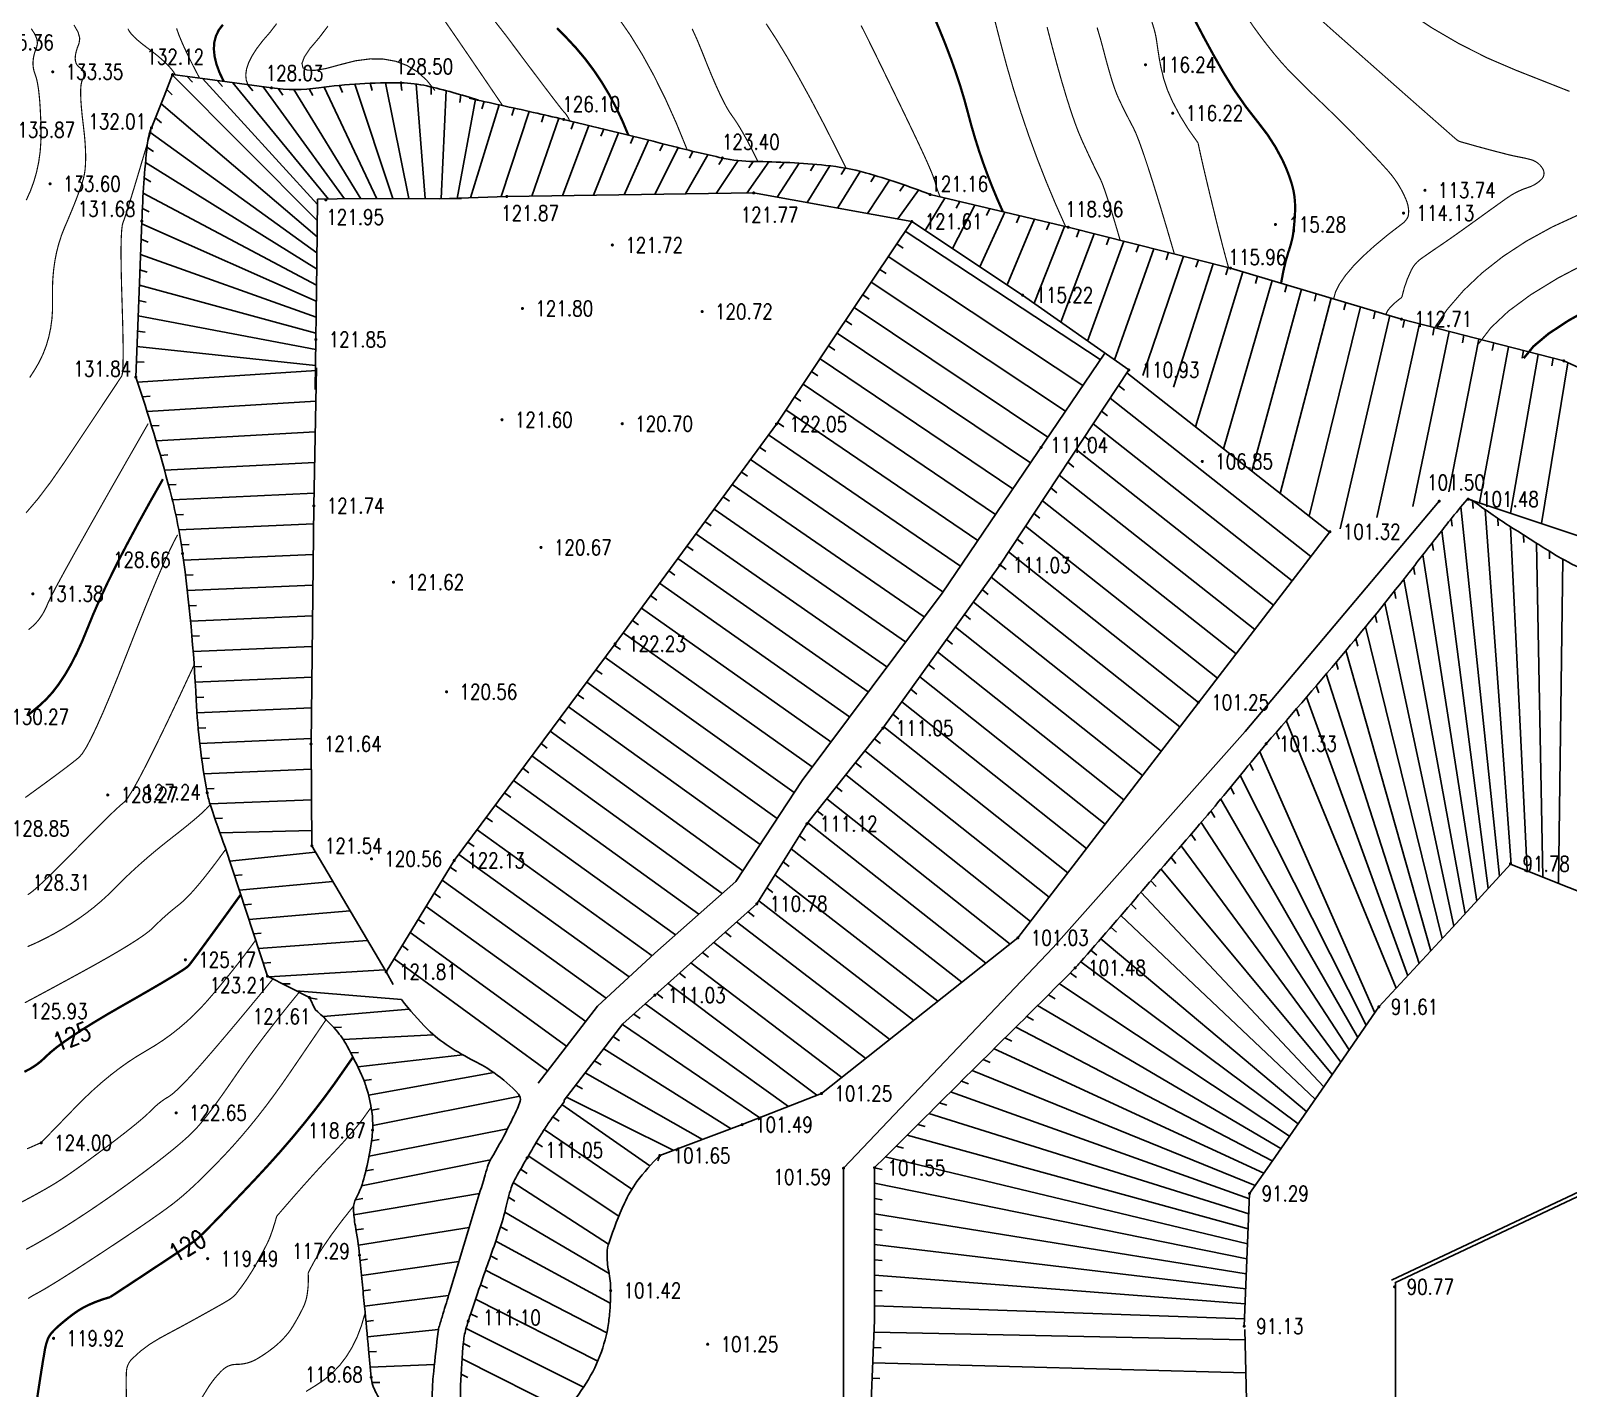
# Model space of a CAD drawing. Extents: x 532522 to 2902776, y -101917278 to 111238625.
# Drawn here: x 1194130 to 1294345, y 2763470 to 2851985 of the extents above; entities that cross this region are included whole.
import ezdxf
from ezdxf.enums import TextEntityAlignment as Align

# ---------------------------------------------------------------- set-up
doc = ezdxf.new("R2010")
doc.units = 0
doc.header["$LTSCALE"] = 1000
doc.header["$MEASUREMENT"] = 0
doc.layers.get('0').update_dxf_attribs({"linetype": 'CONTINUOUS'})
doc.layers.add('Õ÷μØºìÏß', color=20, linetype='CONTINUOUS')
doc.layers.add('新地形图', color=7, linetype='CONTINUOUS')
doc.styles.add('HZ', font='rs', dxfattribs={"width": 0.8, "bigfont": 'hztxt'})
doc.linetypes.add('10421', pattern='A,2,[150,AAA.SHX,S=1,R=0,X=0,Y=1],1e-11', length=2)
doc.linetypes.add('X4', pattern='A,0,-1e-09,[149,symbolx.shx,S=0.15,R=0,X=0,Y=0],-1.6', length=1.6)

# ---------------------------------------------------------------- blocks, each defined once
blk = doc.blocks.new('GC200')
at = {"linetype": 'Continuous', "const_width": 0.2, "flags": 128}
blk.add_lwpolyline([(-0.1, 0, 1), (0.1, 0, 1)], format="xyb", close=True, dxfattribs=at)
blk = doc.blocks.new('A$C22E77CCE')
at = {"layer": '新地形图', "color": 53, "linetype": 'Continuous'}
for p, q in [((331376, 223294), (340825, 213817)), ((332341, 223206), (332686, 222845)), ((333332, 223072), (340841, 214867)), ((334323, 222939), (334650, 222561)), ((335314, 222806), (341550, 215223)), ((336305, 222672), (336611, 222277)), ((337296, 222539), (342600, 215233)), ((341278, 222521), (344700, 215242)), ((342272, 222634), (342457, 222170)), ((343268, 222718), (345750, 215247)), ((344267, 222773), (344396, 222290)), ((345266, 222800), (346800, 215252)), ((346266, 222797), (346336, 222302)), ((347263, 222721), (347850, 215257)), ((348244, 222531), (348253, 222031)), ((331006, 222365), (331373, 222026)), ((338288, 222415), (338567, 222000)), ((339286, 222365), (343650, 215238)), ((340285, 222403), (340524, 221964)), ((349215, 222290), (348900, 215261)), ((351133, 221726), (349950, 215266)), ((350178, 222021), (350122, 221524)), ((351693, 221581), (351550, 221102)), ((330267, 220507), (330660, 220198)), ((330636, 221436), (340810, 212767)), ((352670, 221368), (350818, 215311)), ((354623, 220937), (352817, 215378)), ((353647, 221153), (353496, 220676)), ((356572, 220490), (354816, 215413)), ((355598, 220717), (355440, 220243)), ((329907, 219574), (340795, 211717)), ((358517, 220023), (356816, 215442)), ((357545, 220258), (357376, 219787)), ((360460, 219548), (358816, 215471)), ((359489, 219786), (359308, 219320)), ((329720, 218594), (330136, 218316)), ((362401, 219065), (360816, 215499)), ((361430, 219308), (361236, 218847)), ((364340, 218576), (362816, 215528)), ((363370, 218822), (363158, 218369)), ((329626, 217598), (340780, 210667)), ((366284, 218108), (364815, 215557)), ((365311, 218338), (365075, 217897)), ((368246, 217728), (366815, 215585)), ((367260, 217889), (366996, 217465)), ((370244, 217651), (368815, 215614)), ((369244, 217667), (368960, 217256)), ((372242, 217560), (370790, 215345)), ((371243, 217615), (370960, 217203)), ((373239, 217486), (372972, 217063)), ((329545, 216601), (329979, 216352)), ((374234, 217390), (372758, 214989)), ((376200, 217028), (374726, 214633)), ((375223, 217242), (374963, 216815)), ((377163, 216758), (376896, 216335)), ((329477, 215604), (340768, 209617)), ((378118, 216463), (376695, 214278)), ((380007, 215807), (378663, 213922)), ((379067, 216146), (378786, 215732)), ((329422, 214605), (329871, 214387)), ((381736, 215286), (380455, 213168)), ((383683, 214825), (382232, 211988)), ((382710, 215056), (382468, 214618)), ((384656, 214595), (384439, 214144)), ((329379, 213606), (340756, 208567)), ((385629, 214364), (384009, 210807)), ((387575, 213903), (385785, 209626)), ((386602, 214134), (386402, 213675)), ((388548, 213673), (388361, 213209)), ((329340, 212607), (329805, 212421)), ((379147, 213130), (391859, 204759)), ((389521, 213442), (387548, 208425)), ((391461, 212958), (389291, 207195)), ((390492, 213202), (390312, 212735)), ((393401, 212470), (391035, 205966)), ((392431, 212714), (392258, 212245)), ((329302, 211608), (340743, 207517)), ((378036, 211467), (390722, 203072)), ((378592, 212298), (379009, 212023)), ((395341, 211982), (392778, 204737)), ((394371, 212226), (394202, 211755)), ((397280, 211494), (394638, 203725)), ((396310, 211738), (396146, 211266)), ((329264, 210608), (329740, 210458)), ((377481, 210635), (377898, 210359)), ((399220, 211006), (396631, 202966)), ((401150, 210483), (398066, 200374)), ((398250, 211250), (398093, 210775)), ((400190, 210762), (400040, 210285)), ((329225, 209609), (340731, 206468)), ((376926, 209803), (389586, 201385)), ((403066, 209910), (399892, 198935)), ((402108, 210196), (401965, 209717)), ((404024, 209624), (403888, 209142)), ((329187, 208610), (329674, 208497)), ((376371, 208972), (376787, 208694)), ((404982, 209337), (401734, 197484)), ((406898, 208765), (403592, 196020)), ((405940, 209051), (405811, 208568)), ((407856, 208478), (407734, 207993)), ((329148, 207611), (340718, 205418)), ((375815, 208140), (388450, 199698)), ((408815, 208192), (405464, 194544)), ((410731, 207619), (407503, 193715)), ((409773, 207906), (409657, 207419)), ((329110, 206611), (329604, 206538)), ((374705, 206477), (387313, 198012)), ((375260, 207308), (375675, 207030)), ((412660, 207091), (409884, 194450)), ((411691, 207341), (411581, 206853)), ((414596, 206592), (412223, 195173)), ((413628, 206842), (413524, 206353)), ((329071, 205612), (340706, 204368)), ((374150, 205645), (374564, 205366)), ((416533, 206094), (414574, 196132)), ((415565, 206343), (415466, 205853)), ((418470, 205595), (416579, 195404)), ((417502, 205844), (417408, 205353)), ((329033, 204613), (329532, 204580)), ((373594, 204813), (386169, 196330)), ((420407, 205096), (418603, 194731)), ((419438, 205345), (419350, 204853)), ((422327, 204550), (420627, 194058)), ((421375, 204846), (421292, 204353)), ((329106, 203281), (340771, 204047)), ((373039, 203982), (373453, 203701)), ((393596, 203897), (406798, 193493)), ((372484, 203150), (385026, 194648)), ((393045, 203063), (393438, 202753)), ((329420, 202332), (329919, 202363)), ((329725, 201379), (340732, 202048)), ((371373, 201487), (383882, 192966)), ((371929, 202318), (372342, 202037)), ((392494, 202228), (405580, 191907)), ((330022, 200425), (330521, 200454)), ((370818, 200655), (371231, 200373)), ((391392, 200559), (404362, 190320)), ((391943, 201393), (392336, 201084)), ((330311, 199467), (340692, 200048)), ((370231, 199845), (382738, 191284)), ((390841, 199724), (391234, 199414)), ((330591, 198507), (331090, 198534)), ((369640, 199039), (370052, 198756)), ((390291, 198890), (403144, 188734)), ((330863, 197545), (340653, 198049)), ((368457, 197426), (368869, 197142)), ((369049, 198232), (381595, 189602)), ((389740, 198055), (390132, 197745)), ((331126, 196580), (331625, 196605)), ((367866, 196619), (380381, 187970)), ((389189, 197221), (401926, 187148)), ((331376, 195612), (340614, 196049)), ((367275, 195813), (367686, 195528)), ((388087, 195552), (400708, 185561)), ((388638, 196386), (389030, 196076)), ((416125, 195551), (416169, 195053)), ((331599, 194637), (332099, 194660)), ((366683, 195007), (379165, 186340)), ((387536, 194717), (387928, 194407)), ((415367, 195157), (417887, 171076)), ((416941, 194975), (418649, 171826)), ((331795, 193656), (340583, 194049)), ((366092, 194200), (366503, 193914)), ((386985, 193882), (399490, 183975)), ((414117, 193596), (417141, 170261)), ((414735, 194382), (414794, 193885)), ((417764, 194406), (417794, 193907)), ((418600, 193858), (419675, 171416)), ((331961, 192670), (332461, 192692)), ((364909, 192587), (365319, 192301)), ((365501, 193394), (377948, 184710)), ((386434, 193048), (386826, 192737)), ((413501, 192808), (413572, 192313)), ((419445, 193323), (419462, 192823)), ((420290, 192788), (420701, 171006)), ((332101, 191680), (340560, 192049)), ((364318, 191781), (376732, 183080)), ((385883, 192213), (398271, 182389)), ((412885, 192020), (416394, 169446)), ((421136, 192255), (421137, 191755)), ((421997, 191747), (421728, 170597)), ((332229, 190689), (332729, 190710)), ((363727, 190974), (364136, 190687)), ((384750, 190566), (397053, 180803)), ((385332, 191379), (385724, 191068)), ((411652, 190446), (415648, 168631)), ((412269, 191233), (412352, 190740)), ((332348, 189696), (340536, 190050)), ((363136, 190168), (375515, 181450)), ((384167, 189753), (384559, 189442)), ((411031, 189661), (411129, 189171)), ((332458, 188702), (332957, 188723)), ((361953, 188555), (374299, 179820)), ((362544, 189361), (362953, 189073)), ((383584, 188941), (395835, 179216)), ((410407, 188880), (414901, 167816)), ((332558, 187707), (340512, 188050)), ((361362, 187749), (361769, 187459)), ((383001, 188128), (383393, 187817)), ((409780, 188102), (409891, 187614)), ((332650, 186711), (333149, 186732)), ((360770, 186942), (373082, 178190)), ((381835, 186503), (382227, 186193)), ((382418, 187316), (394617, 177630)), ((408512, 186555), (408640, 186071)), ((409148, 187327), (414150, 167005)), ((332732, 185714), (340489, 186050)), ((360178, 186136), (360586, 185846)), ((381252, 185691), (393399, 176044)), ((407873, 185786), (413398, 166195)), ((332805, 184717), (333305, 184739)), ((358986, 184531), (359392, 184240)), ((359582, 185333), (371912, 176528)), ((380669, 184879), (381060, 184568)), ((407230, 185019), (407374, 184541)), ((332869, 183719), (340465, 184050)), ((358390, 183728), (370796, 174827)), ((380086, 184066), (392181, 174458)), ((405939, 183492), (406100, 183019)), ((406586, 184255), (412646, 165384)), ((332924, 182721), (333423, 182742)), ((357793, 182925), (358199, 182633)), ((378920, 182441), (390963, 172871)), ((379503, 183254), (379894, 182943)), ((405289, 182732), (411895, 164574)), ((332981, 181722), (340441, 182050)), ((357197, 182122), (369680, 173127)), ((378337, 181629), (378728, 181318)), ((404638, 181973), (404818, 181507)), ((333060, 180725), (333560, 180747)), ((356004, 180517), (368564, 171427)), ((356601, 181320), (357006, 181027)), ((377753, 180817), (389745, 171285)), ((403328, 180461), (403528, 180003)), ((403984, 181216), (411143, 163764)), ((333162, 179731), (340418, 180050)), ((355408, 179714), (355813, 179421)), ((377137, 180030), (377528, 179719)), ((333286, 178738), (333786, 178760)), ((354812, 178911), (367207, 169935)), ((375893, 178463), (376285, 178152)), ((376515, 179246), (388527, 169699)), ((401616, 178414), (401830, 177962)), ((402248, 179189), (409751, 162165)), ((333433, 177749), (340428, 178050)), ((354215, 178108), (354621, 177815)), ((375272, 177680), (387309, 168113)), ((400983, 177640), (409196, 161360)), ((333602, 176764), (334102, 176785)), ((353023, 176503), (353428, 176210)), ((353619, 177306), (365684, 168587)), ((374650, 176896), (375042, 176585)), ((400349, 176867), (400586, 176427)), ((333826, 175790), (340446, 176050)), ((352427, 175700), (364161, 167238)), ((374029, 176113), (385976, 166639)), ((399713, 176096), (408641, 160554)), ((334141, 174841), (334641, 174857)), ((351830, 174897), (352236, 174605)), ((372786, 174546), (384409, 165397)), ((373407, 175330), (373799, 175020)), ((398428, 174563), (408085, 159748)), ((399074, 175326), (399335, 174900)), ((334471, 173897), (340464, 174050)), ((351234, 174095), (362642, 165886)), ((372248, 173704), (372641, 173395)), ((397776, 173805), (398061, 173394)), ((335111, 172056), (340713, 172642)), ((350041, 172489), (361149, 164505)), ((350638, 173292), (351044, 173000)), ((371717, 172856), (382841, 164154)), ((397123, 173047), (407530, 158942)), ((349483, 171661), (349889, 171369)), ((371186, 172009), (371580, 171701)), ((395816, 171533), (406974, 158136)), ((396469, 172290), (396778, 171897)), ((335422, 171106), (335920, 171155)), ((335734, 170156), (341843, 170722)), ((348961, 170808), (359656, 163124)), ((370655, 171161), (381274, 162912)), ((395162, 170777), (395494, 170402)), ((348439, 169955), (348845, 169663)), ((369593, 169467), (379706, 161670)), ((370124, 170314), (370519, 170008)), ((394509, 170020), (406419, 157330)), ((336046, 169205), (336544, 169249)), ((336357, 168255), (342972, 168803)), ((347917, 169102), (358317, 161602)), ((368899, 168756), (369296, 168451)), ((393201, 168507), (405862, 156525)), ((393855, 169263), (394208, 168909)), ((346873, 167396), (357077, 159990)), ((347395, 168249), (347800, 167956)), ((367410, 167421), (367807, 167117)), ((368155, 168088), (378139, 160428)), ((392546, 167751), (392919, 167418)), ((336669, 167305), (337167, 167344)), ((336981, 166355), (344102, 166883)), ((346351, 166543), (346755, 166249)), ((366666, 166753), (376571, 159186)), ((391892, 166994), (405304, 155721)), ((337292, 165405), (337791, 165440)), ((345828, 165690), (355836, 158378)), ((365177, 165418), (375004, 157944)), ((365922, 166086), (366319, 165782)), ((390582, 165483), (404746, 154917)), ((391237, 166239), (391629, 165928)), ((337661, 164503), (345232, 164964)), ((364433, 164750), (364831, 164448)), ((389894, 164758), (390303, 164470)), ((338552, 164050), (339052, 164046)), ((339443, 163597), (346317, 163019)), ((362944, 163415), (363346, 163119)), ((363688, 164083), (373389, 156784)), ((389190, 164048), (404188, 154113)), ((340322, 163131), (340815, 163049)), ((341200, 161912), (346814, 162395)), ((362199, 162747), (371528, 156052)), ((387775, 162634), (403630, 153309)), ((388484, 163340), (388908, 163075)), ((360716, 161406), (369666, 155320)), ((361455, 162080), (361864, 161793)), ((387065, 161930), (387502, 161688)), ((341898, 161197), (342397, 161226)), ((342516, 160412), (348408, 160723)), ((360106, 160614), (360524, 160340)), ((385644, 160523), (386093, 160302)), ((386354, 161226), (403072, 152505)), ((343007, 159541), (343505, 159579)), ((343456, 158648), (350313, 159419)), ((359496, 159822), (367801, 154599)), ((384934, 159818), (402514, 151701)), ((358886, 159029), (359315, 158772)), ((383515, 158409), (401954, 150898)), ((384224, 159114), (384683, 158915)), ((343869, 157737), (344363, 157813)), ((344163, 156782), (352319, 158273)), ((357666, 157445), (358107, 157210)), ((358276, 158237), (365928, 153897)), ((382805, 157704), (383272, 157526)), ((344437, 154807), (354024, 156726)), ((357056, 156652), (364056, 153194)), ((382096, 156999), (401577, 150034)), ((344362, 155803), (344852, 155900)), ((356174, 155369), (356586, 155086)), ((356769, 156173), (362503, 152186)), ((380679, 155588), (401537, 149056)), ((381388, 156294), (381862, 156135)), ((344197, 152824), (353226, 154600)), ((355606, 154547), (361318, 150652)), ((379971, 154882), (380450, 154742)), ((344362, 153810), (344853, 153906)), ((355087, 153692), (355501, 153412)), ((378555, 153470), (379039, 153345)), ((379263, 154176), (401497, 148078)), ((343712, 150885), (352114, 152573)), ((354578, 152831), (360482, 148903)), ((377847, 152763), (401458, 147100)), ((343986, 151847), (344476, 151944)), ((354075, 151967), (354494, 151692)), ((377148, 152052), (377636, 151943)), ((343207, 148991), (351394, 150378)), ((353596, 151090), (359803, 147085)), ((377148, 151052), (401418, 146122)), ((343303, 149974), (343795, 150062)), ((353276, 150143), (353700, 149878)), ((377148, 150052), (377640, 149962)), ((353046, 149170), (359845, 145163)), ((377148, 149052), (401378, 145144)), ((343351, 148002), (343844, 148083)), ((343498, 147013), (350723, 148165)), ((352775, 148207), (353212, 147963)), ((377148, 148052), (377644, 147982)), ((352120, 146318), (352562, 146085)), ((352451, 147261), (359922, 143228)), ((377148, 147052), (401339, 144166)), ((343606, 146019), (344100, 146094)), ((343704, 145023), (350053, 145952)), ((351789, 145374), (359693, 141303)), ((377148, 146052), (377646, 146003)), ((351461, 144429), (351907, 144203)), ((377148, 145052), (401299, 143188)), ((343802, 144028), (344297, 144097)), ((343900, 143033), (349383, 143739)), ((351138, 143483), (359108, 139455)), ((377148, 144052), (377648, 144024)), ((350819, 142535), (351266, 142311)), ((377148, 143052), (401259, 142210)), ((343996, 142038), (344492, 142096)), ((344088, 141042), (348725, 141522)), ((350518, 141582), (358176, 137756)), ((377115, 141329), (401304, 140843)), ((350342, 140599), (350789, 140375)), ((377073, 140330), (377573, 140319)), ((344177, 140046), (344676, 140083)), ((350257, 139603), (357069, 136161)), ((377032, 139331), (401353, 138695)), ((344270, 139050), (348454, 139226)), ((350196, 138604), (350641, 138377)), ((376990, 138332), (377490, 138317)), ((344393, 138059), (344893, 138061))]:
    blk.add_line(p, q, dxfattribs=at)
at = {"layer": '新地形图', "color": 53, "linetype": 'X4'}
for p, q in [((386793, 208957), (379566, 213759)), ((393714, 204077), (386793, 208957)), ((423265, 193180), (415837, 195651))]:
    blk.add_line(p, q, dxfattribs=at)
at = {"layer": '新地形图', "color": 53, "linetype": 'Continuous', "flags": 128}
for points, const_width in [([(391648, 226411), (391866, 225679), (392039, 225041), (392187, 224474), (392327, 223955), (392461, 223484), (392587, 223061), (392706, 222686), (392819, 222360), (392924, 222081), (393022, 221850), (393121, 221639), (393226, 221416), (393340, 221183), (393460, 220940), (393589, 220686), (393724, 220422), (393867, 220147), (394018, 219861), (394195, 219478), (394416, 218911), (394682, 218160), (394994, 217225), (395350, 216106), (395751, 214802), (396197, 213315), (396687, 211643)], 75), ([(388389, 226440), (388731, 225125), (389057, 223921), (389366, 222829), (389659, 221848), (389936, 220979), (390196, 220221), (390440, 219575), (390668, 219040), (390879, 218582), (391071, 218166), (391246, 217792), (391403, 217461), (391541, 217171), (391662, 216923), (391764, 216718), (391849, 216555), (391935, 216367), (392044, 216090), (392174, 215722), (392326, 215264), (392501, 214716), (392697, 214078), (392915, 213350), (393155, 212531)], 75), ([(380972, 227221), (381390, 226239), (381777, 225281), (382132, 224345), (382455, 223433), (382746, 222545), (383006, 221680), (383234, 220838), (383455, 220011), (383695, 219189), (383952, 218374), (384228, 217566), (384523, 216763), (384835, 215966), (385166, 215175), (385515, 214391)], 150), ([(376273, 226534), (376785, 225511), (377347, 224367), (377908, 223217), (378415, 222173), (378870, 221235), (379271, 220403), (379619, 219678), (379913, 219059), (380155, 218547), (380343, 218140), (380497, 217802), (380634, 217493), (380755, 217214), (380859, 216965), (380946, 216745), (381017, 216554), (381072, 216393), (381110, 216262), (381141, 216146), (381174, 216031), (381210, 215917), (381249, 215804), (381290, 215691), (381334, 215580), (381380, 215469), (381429, 215359)], 75), ([(360424, 227063), (361220, 225919), (361997, 224659), (362756, 223283), (363497, 221790), (364219, 220182), (364924, 218457)], 75), ([(356453, 226367), (357076, 225728), (357699, 225059), (358288, 224356), (358843, 223616), (359363, 222842), (359848, 222032), (360299, 221186), (360715, 220306), (361097, 219390)], 150), ([(352174, 227100), (353101, 225914), (353941, 224790), (354677, 223808), (355309, 222969), (355836, 222271), (356260, 221715), (356579, 221301), (356793, 221029), (356904, 220898), (356960, 220838), (357014, 220774), (357064, 220707), (357112, 220636), (357156, 220562), (357197, 220486), (357234, 220406), (357269, 220322)], 75), ([(384980, 226879), (385358, 225413), (385770, 223875), (386215, 222348), (386694, 220832), (387208, 219328), (387755, 217834), (388336, 216353), (388952, 214882), (389601, 213423)], 75), ([(349082, 226912), (349637, 226107), (350298, 225144), (351063, 224023), (351933, 222745), (352908, 221309)], 75), ([(341519, 226500), (340941, 225734), (340351, 225043), (339979, 224486), (339824, 224065), (339887, 223778), (340167, 223627), (340664, 223610), (341379, 223729), (342312, 223983), (343319, 224238), (344259, 224360), (345132, 224349), (345938, 224205), (346676, 223928), (347347, 223519), (347951, 222976), (348487, 222301)], 75), ([(333154, 223096), (332712, 223948), (332340, 224698), (332040, 225348), (331810, 225898), (331651, 226346)], 75), ([(322000, 187140), (322197, 187304), (322363, 187454), (322519, 187616), (322666, 187792), (322804, 187980), (322933, 188181), (323052, 188395), (323162, 188621), (323262, 188861), (323448, 189259), (323814, 189962), (324361, 190970), (325088, 192282), (325995, 193899), (327083, 195821), (328351, 198047), (329799, 200578)], 75), ([(331579, 223308), (331470, 223488), (331326, 223680), (331148, 223883), (330936, 224099), (330690, 224326), (330410, 224565), (330095, 224816), (329746, 225079), (329406, 225337), (329117, 225576), (328880, 225795), (328695, 225993), (328561, 226172), (328478, 226330)], 75), ([(321837, 194757), (322623, 195686), (323452, 196781), (324324, 198039), (325165, 199301), (325899, 200403), (326527, 201347), (327049, 202131), (327465, 202757), (327774, 203223), (327977, 203530), (328074, 203678), (328113, 203815), (328142, 204087), (328160, 204494), (328167, 205038), (328165, 205717), (328152, 206532), (328128, 207483), (328095, 208569), (328062, 209659), (328041, 210620), (328031, 211452), (328033, 212156), (328046, 212732), (328072, 213179), (328109, 213497), (328157, 213687), (328234, 213890), (328354, 214249), (328517, 214764), (328725, 215435), (328976, 216262), (329270, 217245), (329609, 218384), (329991, 219678)], 75), ([(423800, 211175), (421694, 210072), (419912, 208981), (418455, 207903), (417321, 206836), (416512, 205782)], 75), ([(405218, 233326), (406786, 231702), (408396, 230196), (410047, 228807), (411741, 227536), (413476, 226382), (415253, 225346), (417072, 224428), (418933, 223628), (420751, 222911), (422441, 222244)], 75), ([(423136, 214241), (421308, 213398), (419634, 212478), (418113, 211481), (416746, 210408), (415533, 209257), (414474, 208030), (413568, 206726)], 75), ([(411613, 213671), (410611, 212899), (409733, 212170), (408979, 211485), (408348, 210844), (407842, 210246), (407459, 209692), (407199, 209182), (407064, 208715)], 75), ([(411515, 208816), (411288, 208641), (411089, 208476), (410918, 208321), (410775, 208175), (410660, 208040), (410574, 207914), (410515, 207799), (410484, 207693)], 75), ([(321908, 153293), (322304, 153468), (322587, 153593), (322758, 153668), (322816, 153694), (322854, 153730), (322962, 153840), (323140, 154023), (323388, 154278), (323707, 154607), (324097, 155008), (324556, 155482), (325086, 156029), (325652, 156597), (326219, 157132), (326788, 157636), (327357, 158107), (327928, 158546), (328499, 158953), (329072, 159328), (329646, 159671), (330212, 160008), (330760, 160367), (331291, 160748), (331804, 161151), (332299, 161575), (332777, 162021), (333237, 162489), (333680, 162978), (334109, 163477), (334526, 163974), (334933, 164467), (335329, 164958), (335714, 165447), (336088, 165933), (336451, 166416), (336803, 166896)], 75), ([(321732, 158314), (322122, 158519), (322479, 158746), (322802, 158994), (323091, 159264), (323408, 159562), (323817, 159897), (324316, 160268), (324907, 160674), (325589, 161117), (326362, 161596), (327225, 162111), (328180, 162662), (329122, 163200), (329947, 163676), (330655, 164090), (331246, 164442), (331719, 164732), (332076, 164960), (332315, 165127), (332437, 165231), (332546, 165368), (332745, 165631), (333034, 166020), (333413, 166536), (333882, 167178), (334441, 167946), (335091, 168841), (335830, 169862)], 150), ([(321839, 146734), (322318, 146995), (322809, 147272), (323310, 147564), (323822, 147872), (324346, 148195), (324880, 148534), (325425, 148889), (325976, 149254), (326527, 149627), (327079, 150007), (327630, 150393), (328182, 150787), (328733, 151187), (329285, 151595), (329837, 152009), (330368, 152415), (330856, 152796), (331301, 153152), (331703, 153484), (332062, 153792), (332378, 154075), (332651, 154333), (332881, 154567), (333103, 154812), (333351, 155106), (333624, 155449), (333924, 155840), (334249, 156279), (334599, 156767), (334976, 157304), (335378, 157889), (335808, 158509), (336268, 159153), (336756, 159820), (337274, 160509), (337821, 161222), (338397, 161958), (339003, 162716), (339638, 163498)], 75), ([(321945, 181556), (322318, 181865), (322729, 182209), (323154, 182604), (323570, 183065), (323974, 183593), (324369, 184188), (324753, 184849), (325127, 185577), (325491, 186372), (325844, 187233), (326226, 188168), (326674, 189183), (327188, 190278), (327769, 191454), (328417, 192709), (329131, 194044), (329912, 195460), (330759, 196955)], 150), ([(321978, 143532), (322218, 143686), (322458, 143820), (322735, 143970), (323085, 144172), (323509, 144427), (324006, 144734), (324576, 145094), (325219, 145507), (325936, 145972), (326727, 146489), (327522, 147015), (328257, 147504), (328929, 147956), (329540, 148372), (330088, 148752), (330575, 149095), (331001, 149401), (331364, 149671), (331709, 149943), (332079, 150252), (332473, 150601), (332892, 150988), (333335, 151414), (333804, 151879), (334296, 152382), (334814, 152924), (335344, 153499), (335873, 154101), (336403, 154729), (336932, 155384), (337461, 156066), (337990, 156774), (338519, 157509), (339047, 158271), (339546, 159003), (339987, 159649), (340368, 160209), (340692, 160683), (340956, 161071), (341162, 161373), (341310, 161589), (341399, 161720)], 75), ([(340091, 137473), (340681, 137837), (341265, 138226), (341799, 138672), (342282, 139177), (342714, 139740), (343096, 140361), (343426, 141040), (343706, 141778), (343935, 142574)], 75)]:
    blk.add_lwpolyline(points, dxfattribs=dict(at, const_width=const_width))
at = {"layer": '新地形图', "color": 53, "linetype": 'Continuous'}
for points, const_width, elevation in [([(370081, 226651), (370726, 225663), (371424, 224517), (372174, 223212), (372977, 221749), (373831, 220127), (374737, 218346), (375290, 217229)], 75, 122000), ([(365256, 226324), (365592, 225583), (365916, 224794), (366224, 224016), (366513, 223314), (366784, 222685), (367035, 222131), (367268, 221651), (367481, 221245), (367676, 220914), (367852, 220657), (368025, 220415), (368213, 220129), (368415, 219797), (368632, 219421), (368863, 219001), (369108, 218536), (369368, 218026), (369547, 217664)], 75, 123000), ([(338173, 226659), (337744, 226095), (337270, 225551), (336880, 225040), (336574, 224562), (336352, 224118), (336214, 223707), (336160, 223329), (336190, 222984), (336304, 222673)], 75, 129000), ([(334671, 226592), (334407, 226247), (334221, 225867), (334112, 225454), (334081, 225008), (334127, 224527), (334250, 224013), (334451, 223466), (334729, 222884)], 150, 130000), ([(322078, 203582), (322396, 204077), (322690, 204579), (322941, 205104), (323151, 205650), (323318, 206217), (323444, 206806), (323527, 207417), (323568, 208049), (323566, 208702), (323559, 209357), (323583, 209993), (323637, 210610), (323722, 211208), (323837, 211787), (323983, 212347), (324160, 212888), (324367, 213409), (324581, 213906), (324776, 214372), (324954, 214807), (325113, 215212), (325254, 215585), (325378, 215928), (325483, 216240), (325570, 216521), (325638, 216809), (325687, 217141), (325716, 217518), (325726, 217940), (325716, 218406), (325686, 218917), (325636, 219473), (325567, 220073), (325498, 220664), (325447, 221190), (325413, 221654), (325399, 222053), (325402, 222389), (325424, 222661), (325464, 222869), (325523, 223013), (325578, 223125), (325610, 223233), (325617, 223340), (325601, 223443), (325560, 223544), (325495, 223642), (325406, 223738), (325293, 223831), (325184, 223935), (325106, 224065), (325059, 224220), (325043, 224400), (325059, 224606), (325106, 224837), (325185, 225093), (325294, 225374), (325341, 225703), (325231, 226101), (324964, 226570)], 75, 133000), ([(321857, 215154), (322123, 215747), (322346, 216358), (322527, 216988), (322664, 217635), (322758, 218301), (322808, 218986), (322816, 219688), (322798, 220368), (322771, 220984), (322737, 221536), (322693, 222024), (322642, 222448), (322581, 222808), (322513, 223104), (322436, 223336), (322366, 223539), (322319, 223747), (322296, 223960), (322296, 224179), (322318, 224403), (322364, 224633), (322433, 224868), (322525, 225108), (322581, 225366), (322543, 225656), (322410, 225976), (322183, 226328)], 75, 134000), ([(321946, 169858), (322114, 169969), (322345, 170152), (322639, 170409), (322996, 170739), (323416, 171141), (323898, 171616), (324444, 172164), (325052, 172785), (325662, 173410), (326212, 173967), (326702, 174457), (327132, 174881), (327501, 175238), (327811, 175529), (328060, 175752), (328250, 175909), (328460, 176157), (328772, 176653), (329187, 177396), (329704, 178388), (330323, 179628), (331044, 181116), (331867, 182852), (332792, 184837)], 75, 128000), ([(321791, 176198), (322321, 176582), (322861, 176975), (323352, 177335), (323796, 177663), (324192, 177959), (324541, 178223), (324841, 178455), (325094, 178655), (325299, 178823), (325507, 179062), (325766, 179475), (326079, 180062), (326443, 180822), (326861, 181757), (327330, 182866), (327852, 184149), (328427, 185606), (329004, 187077), (329533, 188405), (330016, 189587), (330451, 190625), (330839, 191519), (331180, 192268), (331473, 192873), (331719, 193333)], 75, 129000), ([(398230, 218885), (398330, 218416), (398454, 217857), (398602, 217209), (398775, 216471), (398973, 215643), (399176, 214804), (399365, 214029), (399542, 213320), (399704, 212676), (399853, 212098), (399989, 211585), (400111, 211137), (400219, 210754)], 75, 116000), ([(321766, 162820), (322230, 163066), (322816, 163380), (323526, 163763), (324357, 164214), (325312, 164733), (326276, 165264), (327136, 165750), (327893, 166190), (328546, 166586), (329096, 166936), (329542, 167242), (329885, 167502), (330124, 167717), (330314, 167909), (330512, 168100), (330716, 168291), (330926, 168480), (331143, 168669), (331367, 168857), (331597, 169045), (331834, 169231), (332091, 169450), (332383, 169735), (332709, 170086), (333070, 170502), (333465, 170985), (333895, 171533), (334359, 172147), (334858, 172827)], 75, 126000), ([(439907, 214415), (437249, 213483), (434213, 212412), (431162, 211296), (428455, 210229), (426093, 209210), (424076, 208239), (422404, 207316), (421076, 206442), (420094, 205616), (419456, 204838)], 150, 110000), ([(321941, 166477), (322495, 166722), (323057, 166995), (323629, 167295), (324195, 167616), (324740, 167951), (325266, 168300), (325771, 168662), (326256, 169039), (326720, 169429), (327164, 169833), (327588, 170251), (328009, 170675), (328444, 171098), (328895, 171518), (329359, 171937), (329838, 172354), (330332, 172769), (330840, 173182), (331363, 173594), (331866, 173988), (332315, 174348), (332711, 174673), (333053, 174965), (333342, 175223), (333576, 175447), (333757, 175637), (333885, 175793)], 75, 127000), ([(404174, 211917), (404123, 211780), (403944, 211171), (403784, 210490), (403644, 209737)], 150, 115000), ([(321552, 149818), (322109, 150117), (322614, 150394), (323069, 150649), (323472, 150883), (323824, 151096), (324124, 151288), (324414, 151482), (324734, 151702), (325084, 151948), (325464, 152220), (325873, 152518), (326313, 152842), (326783, 153193), (327283, 153569), (327774, 153944), (328220, 154289), (328620, 154604), (328974, 154890), (329281, 155145), (329543, 155371), (329759, 155568), (329929, 155734), (330076, 155882), (330224, 156021), (330371, 156152), (330519, 156274), (330667, 156388), (330815, 156494), (330963, 156591), (331112, 156679), (331280, 156791), (331486, 156959), (331730, 157181), (332013, 157458), (332335, 157791), (332694, 158178), (333093, 158621), (333529, 159119), (333996, 159660), (334487, 160234), (335002, 160841), (335540, 161481), (336102, 162153), (336687, 162859), (337296, 163596), (337929, 164367)], 75, 123000), ([(327315, 143621), (328028, 144090), (329069, 144775), (329986, 145381), (330779, 145906), (331449, 146351), (331995, 146717), (332417, 147002), (332716, 147208), (332891, 147334), (333050, 147470), (333302, 147709), (333645, 148049), (334081, 148492), (334609, 149037), (335229, 149683), (335942, 150432), (336747, 151282), (337582, 152183), (338386, 153081), (339160, 153978), (339902, 154872), (340614, 155764), (341294, 156654), (341944, 157542), (343148, 159267)], 150, 120000), ([(338175, 148890), (338488, 149255), (338993, 149839), (339483, 150400), (339960, 150938), (340421, 151453), (340869, 151946), (341302, 152416), (341720, 152863), (342115, 153286), (342478, 153681), (342807, 154050), (343104, 154391), (343368, 154705), (343600, 154992), (343799, 155252), (344330, 155998)], 75, 119000), ([(340231, 145189), (340302, 145352), (340677, 146051), (341149, 146817), (341719, 147650), (342386, 148551), (343151, 149519), (343194, 149570)], 75, 118000), ([(322352, 135612), (322528, 136798), (322684, 137831), (322821, 138710), (322938, 139436), (323035, 140008)], 150, 120000)]:
    blk.add_lwpolyline(points, dxfattribs=dict(at, const_width=const_width, elevation=elevation))
at = {"layer": '新地形图', "color": 53, "linetype": 'Continuous', "flags": 128}
for points, format in [([(390861, 243720, 75, 75, -0.0881336), (391858, 243080, 75, 75, -0.1357802), (392267, 242420, 75, 75, -0.0163762), (392468, 241636, 75, 75, -0.0225773), (392569, 241058, 75, 75, -0.0406664), (392691, 238480, 75, 75, 0.036779), (392804, 235630, 75, 75, 0.0171952), (393214, 232868, 75, 75, 0.0203089), (393736, 230562, 75, 75, 0.0513346), (394578, 228362, 75, 75, -0.05271), (395392, 226217, 75, 75, -0.0320331), (395547, 225424, 75, 75, 0.0161173), (395806, 223838, 75, 75, 0.0654164), (396567, 221575, 75, 75, 0.0493001), (398230, 218885, 75, 75, 0)], "xyseb"), ([(399369, 234698, 75, 75, 0.0192354), (399456, 233046, 75, 75, 0.0290202), (399619, 231962, 75, 75, 0.0055571), (399975, 230360, 75, 75, 0.0165247), (400118, 229827, 75, 75, 0.0442637), (400753, 228255, 75, 75, 0.0361924), (401827, 226483, 75, 75, 0.0178478), (403239, 224636, 75, 75, 0.0227351), (404462, 223281, 75, 75, 0.008123), (406047, 221728, 75, 75, -0.0073229), (407809, 220008, 75, 75, -0.005465), (409350, 218423, 75, 75, -0.0066466), (410586, 217090, 75, 75, -0.0430101), (411268, 216190, 75, 75, -0.0422553), (411796, 215169, 75, 75, -0.0629187), (411940, 214645, 75, 75, -0.0725166), (411939, 214173, 75, 75, -0.107684), (411857, 213956, 75, 75, -0.066116), (411613, 213671, 75, 75, 0)], "xyseb"), ([(402330, 231936, 75, 75, -0.0078364), (403150, 231079, 75, 75, -0.0185654), (403477, 230700, 75, 75, -0.0348071), (405289, 228072, 75, 75, 0.0746559), (406232, 226914, 75, 75, 0.0033058), (406992, 226231, 75, 75, 0.0005523), (411571, 222181, 75, 75, 0.0007192), (414876, 219273, 75, 75, 0.0107264), (415102, 219083, 75, 75, 0.0992493), (415346, 218957, 75, 75, 0.0086), (418374, 218137, 75, 75, 0.016599), (419256, 217945, 75, 75, -0.0218524), (419924, 217792, 75, 75, -0.2059254), (420714, 217162, 75, 75, -0.3319444), (420613, 216502, 75, 75, -0.1192395), (419742, 215977, 75, 75, 0.0787795), (418374, 215297, 75, 75, 0.0019045), (416549, 213986, 75, 75, -0.0022695), (415016, 212888, 75, 75, -0.0054891), (414020, 212197, 75, 75, 0.0044012), (412777, 211339, 75, 75, 0.1241192), (412136, 210595, 75, 75, 0.0639467), (411515, 208816, 75, 75, 0)], "xyseb"), ([(351337, 221659, 0.0247092), (347968, 222594, 0.0509638), (346281, 222797, 0.0389799), (340920, 222473, -0.0680743), (337835, 222467), (333334, 223072), (331391, 223334), (330833, 221931), (330009, 219861, 0.0692381), (329735, 218742, 0.0159395), (329385, 213777), (329188, 208634), (328994, 203614)], "xyb"), ([(380763, 215517, 0.025803), (376558, 216932, 0.043627), (373975, 217418, 0.0229501), (369270, 217667, -0.0525456), (367220, 217898, -0.0079368), (364061, 218647, 0.003487), (356886, 220416, 0.0037804), (354895, 220876, 0.0018062), (350716, 221793)], "xyb"), ([(328994, 203614, -0.0168747), (331210, 196264, -0.0305776), (332043, 192109, -0.021999), (332932, 182564, 0.03462), (333649, 176511, 0.0324421), (333874, 175638, 0.0102793), (334815, 172958)], "xyb"), ([(432783, 191249, 0.0012519), (429818, 191247, 0.0016542), (427573, 191233, 0.003777), (424004, 191171, -0.0190233), (423295, 191181, -0.1041819), (422832, 191303, -0.0237983), (421023, 192325, -0.0006238), (420434, 192696, -0.0002076), (418667, 193816, -0.0183196), (416275, 195458, 0.1125617), (415837, 195651, 0.2683373), (415765, 195625, 0.0110214), (414660, 194287, 0.0012165), (413904, 193323, -0.0004435), (411832, 190676, -0.0077533), (407925, 185848, -0.0059594), (402670, 179709)], "xyb"), ([(402670, 179709, -0.002157), (399503, 175842, -0.0052038), (398167, 174259, -0.000655), (390547, 165441, -0.0159835), (390222, 165091, -0.003164), (387399, 162261, 0.0010562), (378906, 153820, 0.0003966), (377150, 152065, 0.198756), (377148, 152061), (377148, 147726), (377148, 142052)], "xyb"), ([(340678, 162382, -0.0366772), (342052, 161023, -0.0559445), (342774, 159980, -0.0146266), (343704, 158125, -0.0348254), (344016, 157310, -0.0375842), (344375, 155717, -0.0510621), (344427, 154515, -0.0285327), (344291, 153333, -0.0183173), (343907, 151523, -0.0606257), (343349, 150070, 0.1312076), (343185, 149360, 0.0368185), (343303, 148272, -0.0207507), (343573, 146351, -0.0000808), (343744, 144616, -0.0000873), (343902, 143011, -0.0024798), (344162, 140209, 0.0038203), (344336, 138392, 0.1054193), (344666, 137372, -0.0807479), (345159, 136071, -0.0163094), (345246, 135560, -0.0047402), (345470, 133793, -0.0259456), (345534, 132812, -0.0161602), (345503, 131235)], "xyb"), ([(356898, 156343, 0.00972), (355922, 155018, 0.0179774), (355435, 154273, 0.0065561), (353754, 151405, 0.040489), (353526, 150916, 0.0369361), (353133, 149556, -0.0311742), (352686, 147941, -0.0017986), (352133, 146356, 0.0016816), (351541, 144661, 0.0026621), (350824, 142548, 0.0065548), (350548, 141685, 0.049053), (350353, 140709, 0.0171326), (350166, 137871, 0.0094614), (350153, 136810, -0.0128143)], "xyb"), ([(338175, 148890, 75, 75, -0.0206288), (337793, 147676, 75, 75, -0.0344898), (337486, 146979, 75, 75, -0.0051426), (336899, 145888, 75, 75, -0.0100685), (336582, 145341, 75, 75, -0.0307385), (335588, 143908, 75, 75, -0.0838852), (335112, 143476, 75, 75, -0.0134436), (334578, 143155, 75, 75, -0.0033158), (332369, 141926, 75, 75, -0.0032245), (331491, 141452, 75, 75, 0.002929), (330525, 140931, 75, 75, 0.0724088), (328744, 139592, 75, 75, 0.1848152), (328382, 138771, 75, 75, 0.0126289), (328369, 138266, 75, 75, 0.0036948), (328382, 136541, 75, 75, 0.0038029), (328398, 135809, 75, 75, 0.0031511), (328430, 134926, 75, 75, 0)], "xyseb"), ([(340231, 145189, 75, 75, -0.0516766), (340168, 143815, 75, 75, -0.0764834), (339891, 142924, 75, 75, -0.0244067), (339214, 141696, 75, 75, -0.0438243), (338747, 141068, 75, 75, -0.0431221), (337965, 140328, 75, 75, -0.0356251), (336890, 139593, 75, 75, -0.1352556), (335555, 139238, 75, 75, 0.1959704), (334651, 138879, 75, 75, 0.02521), (334224, 138425, 75, 75, 0.0249946), (333842, 137927, 75, 75, 0.0132301), (333650, 137633, 75, 75, 0.0042128), (333080, 136690, 75, 75, 0.0567036), (332571, 135556, 75, 75, 0.0408402), (332183, 133879, 75, 75, 0)], "xyseb")]:
    blk.add_lwpolyline(points, format=format, dxfattribs=at)
at = {"layer": '新地形图', "color": 53, "linetype": 'Continuous', "const_width": 150, "flags": 128}
for points in [[(396226, 239025, 0.0328466), (396007, 236946, 0.0631797), (396102, 235860, 0.0103444), (396528, 234077, -0.0123218), (396879, 232578, -0.0291429), (397318, 229612, 0.0475836), (397655, 227805, 0.0490079), (398011, 226906, 0.0122181), (399865, 223508, 0.0418443), (402185, 220170, -0.0596406), (403732, 217767, -0.0422449), (404358, 216148, -0.0613894), (404550, 214967, -0.0243934), (404542, 214150, -0.0170158), (404433, 212983, -0.0279928), (404360, 212591, -0.0159931), (404174, 211917)], [(327315, 143621, 0.0421268), (325911, 143112, 0.0536386), (324904, 142509, 0.0183216), (323937, 141722, 0.0356975), (323487, 141266, 0.091174), (323239, 140839, 0.0523607), (323035, 140008)]]:
    blk.add_lwpolyline(points, format="xyb", dxfattribs=at)
at = {"layer": '新地形图', "color": 53, "linetype": 'X4', "flags": 128}
for points in [[(379566, 213759), (369264, 215621), (353173, 215390), (348819, 215245)], [(350221, 215267), (342113, 215231), (340846, 215213), (340785, 211025), (340687, 202793)], [(392145, 205183), (387361, 198083), (381547, 189533), (372427, 177312), (368108, 170733), (362813, 166045), (359078, 162590), (355216, 157573)], [(340774, 204216), (340597, 195223), (340413, 179696), (340472, 173051)], [(406826, 193530), (386488, 167045), (373688, 156902), (368515, 154868), (363144, 152853), (363017, 152502)], [(340472, 173051), (345306, 164838), (345762, 164017)], [(426886, 168548), (421257, 170784), (418595, 171848), (414812, 167718), (410015, 162549)], [(410015, 162549), (406272, 157117), (402735, 152018), (401590, 150376), (401239, 141722)], [(401289, 141517), (401622, 126804), (401367, 103178), (400740, 82857)]]:
    blk.add_lwpolyline(points, dxfattribs=at)
at = {"layer": '新地形图', "color": 53, "linetype": 'Continuous', "flags": 128}
for points in [[(424652, 203489), (422069, 204668), (411486, 207394), (400346, 210723), (389768, 213384), (380763, 215517)], [(379566, 213759), (374501, 206172), (370746, 200548), (360240, 186220), (349750, 172098), (345306, 164838)], [(393714, 204077), (385314, 191352), (377682, 180718), (372737, 174486), (369466, 169265), (360743, 161442), (356918, 156473), (356904, 156336)], [(410850, 144731), (489953, 182052)], [(411060, 144565), (490055, 181835)], [(334815, 172958), (337573, 164548), (340309, 163157), (340678, 162382)], [(411090, 144579), (411090, 70670)], [(377148, 142123), (376704, 131514), (376812, 107124), (376743, 87338)]]:
    blk.add_lwpolyline(points, dxfattribs=at)
at = {"layer": '新地形图', "color": 53, "linetype": '10421', "flags": 128}
blk.add_lwpolyline([(375121, 152023), (388787, 166424), (401303, 180494), (413949, 195520)], dxfattribs=at)
at = {"layer": '新地形图', "color": 53, "linetype": 'X4', "flags": 128}
for points in [[(346317, 163019, 0.0353375), (348019, 161084, 0.0510743), (349411, 159966, 0.0271199), (351073, 159013, -0.0353533), (352336, 158261, -0.0557331), (353938, 156859, -0.2662757), (354042, 156394, -0.0316335), (353863, 155924, -0.0108777), (353230, 154608, -0.0153266), (352159, 152654, 0.0585907), (351923, 152118, 0.0007575), (351714, 151434, 0.0001486), (350656, 147944), (349457, 143985, 0.0000559), (349012, 142515, 0.0001076), (348781, 141752, 0.0421178), (348701, 141372, 0.0062829), (348409, 138790, 0.0164673), (348317, 137418, -0.0085666), (348182, 134778, -0.051321), (347885, 133056, -0.0294515), (346893, 130182)], [(363144, 152853, 0.0403275), (361660, 151157, 0.0557733), (360840, 149746, 0.020637), (359837, 147192, 0.0781189), (359709, 146475, 0.0568601), (359817, 145309, -0.0525876), (359944, 144051, -0.015941), (359903, 142907, -0.0181566), (359799, 141908, -0.0577527), (359245, 139790, -0.0557183), (358193, 137781, -0.0076883), (356837, 135838, -0.0098049), (355721, 134353, -0.0010965), (355023, 133463, -0.0005496), (353623, 131693, -0.0252016), (352107, 129968, 0.0522495), (351420, 129096, 0.1415187), (351338, 128811, 0.0138315), (351420, 125840, 0.0210449), (351561, 124402, 0.0172893), (351865, 122671)]]:
    blk.add_lwpolyline(points, format="xyb", dxfattribs=at)
at = {"layer": '新地形图', "color": 53, "linetype": '10421'}
blk.add_lwpolyline([(375116, 83857), (375119, 114949), (375121, 152023)], dxfattribs=at)
at = {"layer": '新地形图', "color": 53, "linetype": 'Continuous', "xscale": 500, "yscale": 500}
for p, zscale in [((323575, 223516, 133349), 1000), ((394806, 223981, 116242), 1000), ((331391, 223334, 132119), 1000), ((337835, 222467, 128028), 1000), ((346281, 222797, 128499), 1000), ((356886, 220416, 126100), 1000), ((396577, 220820, 116218), 1000), ((330009, 219861, 132010), 1000), ((367220, 217898, 123400), 1000), ((323402, 216215, 133595), 1000), ((353173, 215390, 121874), 1000), ((369264, 215621, 121768), 1000), ((380763, 215517, 121163), 1000), ((413021, 215792, 113742), 1000), ((341378, 215162, 121950), 500), ((329385, 213777, 131676), 1000), ((379566, 213759, 121614), 1000), ((389768, 213384, 118959), 1000), ((403272, 213564, 115280), 1000), ((411625, 214308, 114131), 1000), ((360055, 212225, 121721), 1000), ((400346, 210723, 115964), 1000), ((386793, 208957, 115217), 1000), ((354193, 208088, 121800), 500), ((365907, 207882, 120716), 1000), ((411486, 207394, 112707), 1000), ((340726, 206065, 121850), 500), ((422069, 204668, 109723), 1000), ((328994, 203614, 131838), 1000), ((393714, 204077, 110932), 1000), ((352861, 200831, 121600), 1000), ((360700, 200574, 120703), 1000), ((370746, 200548, 122045), 1000), ((387996, 199025, 111040), 500), ((398507, 198115, 106851), 1000), ((413949, 195520, 101496), 1000), ((415837, 195651, 101484), 1000), ((340597, 195223, 121739), 1000), ((406826, 193530, 101322), 1000), ((355403, 192508, 120665), 1000), ((332043, 192109, 128662), 1000), ((385314, 191352, 111026), 1000), ((322283, 189478, 131379), 1000), ((345791, 190238, 121616), 1000), ((360240, 186220, 122234), 1000), ((349252, 183092, 120557), 1000), ((398251, 182405, 101250), 500), ((377682, 180718, 111050), 1000), ((340413, 179696, 121637), 1000), ((402670, 179709, 101328), 1000), ((327165, 176365, 128274), 1000), ((333649, 176511, 127242), 1000), ((372737, 174486, 111123), 1000), ((340472, 173051, 121540), 1000), ((344353, 172195, 120557), 1000), ((349750, 172098, 122133), 1000), ((418594, 171875, 91780), 1000), ((369466, 169265, 110777), 1000), ((386488, 167045, 101026), 1000), ((332223, 165619, 125172), 1000), ((337573, 164548, 123208), 1000), ((345306, 164838, 121813), 1000), ((390222, 165091, 101480), 1000), ((362828, 163312, 111030), 500), ((340309, 163157, 121607), 1000), ((410015, 162549, 91609), 1000), ((373688, 156902, 101254), 1000), ((331623, 155636, 122651), 1000), ((344427, 154515, 118670), 1000), ((368515, 154868, 101489), 1000), ((322828, 153678, 123996), 1000), ((354500, 152699, 111050), 500), ((363144, 152853, 101651), 1000), ((375121, 152023, 101594), 1000), ((377148, 152061, 101550), 1000), ((401590, 150376, 91289), 1000), ((343573, 146351, 117289), 1000), ((333677, 146130, 119485), 1000), ((411044, 144295, 90774), 1000), ((359944, 144051, 101417), 1000), ((350664, 142058, 111100), 500), ((401239, 141722, 91130), 1000), ((323632, 140936, 119919), 1000), ((366268, 140549, 101251), 1000), ((344336, 138392, 116680), 1000)]:
    blk.add_blockref('GC200', p, dxfattribs=dict(at, zscale=zscale))
at = {"layer": '新地形图', "color": 53, "linetype": 'Continuous', "style": 'HZ', "width": 0.8}
for s, p in [('135.36', (321767, 225438)), ('132.12', (331559, 224503)), ('133.35', (326300, 223516)), ('128.03', (339343, 223433)), ('128.50', (347792, 223868)), ('116.24', (397531, 223981)), ('126.10', (358676, 221405)), ('132.01', (327782, 220280)), ('116.22', (399302, 220820)), ('135.87', (323151, 219728)), ('123.40', (369081, 218944)), ('133.60', (326127, 216215)), ('121.16', (382667, 216211)), ('113.74', (415746, 215792)), ('131.68', (327087, 214576)), ('121.95', (343290, 214048)), ('121.87', (354691, 214304)), ('121.77', (370299, 214193)), ('118.96', (391470, 214560)), ('114.13', (414350, 214308)), ('121.61', (382291, 213759)), ('115.28', (405997, 213564)), ('121.72', (362780, 212225)), ('115.96', (402099, 211439)), ('115.22', (389518, 208957)), ('121.80', (356918, 208088)), ('120.72', (368632, 207882)), ('112.71', (414211, 207394)), ('121.85', (343451, 206065)), ('131.84', (326810, 204152)), ('110.93', (396439, 204077)), ('121.60', (355586, 200831)), ('120.70', (363425, 200574)), ('122.05', (373471, 200548)), ('111.04', (390484, 199182)), ('106.85', (401232, 198115)), ('101.50', (415043, 196742)), ('121.74', (343322, 195223)), ('101.48', (418562, 195651)), ('101.32', (409551, 193530)), ('120.67', (358128, 192508)), ('128.66', (329388, 191707)), ('111.03', (388039, 191352)), ('121.62', (348516, 190238)), ('131.38', (325008, 189478)), ('122.23', (362965, 186220)), ('120.56', (351977, 183092)), ('101.25', (400976, 182405)), ('130.27', (322760, 181459)), ('111.05', (380407, 180718)), ('121.64', (343138, 179696)), ('101.33', (405395, 179709)), ('128.27', (329890, 176365)), ('127.24', (331354, 176540)), ('128.85', (322796, 174182)), ('111.12', (375462, 174486)), ('121.54', (343197, 173051)), ('120.56', (347078, 172195)), ('122.13', (352475, 172098)), ('91.78', (420919, 171875)), ('128.31', (324147, 170655)), ('110.78', (372191, 169265)), ('101.03', (389213, 167045)), ('125.17', (334948, 165619)), ('101.48', (392947, 165091)), ('123.21', (335693, 163961)), ('121.81', (348031, 164838)), ('111.03', (365553, 163312)), ('125.93', (323968, 162259)), ('121.61', (338499, 161923)), ('91.61', (412340, 162549)), ('101.25', (376413, 156902)), ('122.65', (334348, 155636)), ('101.49', (371240, 154868)), ('118.67', (342095, 154480)), ('124.00', (325553, 153678)), ('111.05', (357571, 153207)), ('101.65', (365869, 152853)), ('101.55', (379873, 152061)), ('101.59', (372437, 151452)), ('91.29', (403915, 150376)), ('119.49', (336402, 146130)), ('117.29', (341055, 146626)), ('101.42', (362669, 144051)), ('90.77', (413369, 144295)), ('111.10', (353505, 142287)), ('119.92', (326357, 140936)), ('91.13', (403564, 141722)), ('101.25', (368993, 140549)), ('116.68', (341902, 138570))]:
    blk.add_text(s, height=1000, dxfattribs=at).set_placement(p, align=Align.MIDDLE)
for s, rotation, p in [('125', 20.98697, (324818, 160613, 125000)), ('120', 29.76416, (332355, 146968, 120000))]:
    blk.add_text(s, height=1200, rotation=rotation, dxfattribs=at).set_placement(p, align=Align.MIDDLE)

msp = doc.modelspace()

# ---------------------------------------------------------------- block references
at = {"layer": 'Õ÷μØºìÏß', "color": 1, "linetype": 'Continuous'}
msp.add_blockref('A$C22E77CCE', (871984, 2625789), dxfattribs=at)

doc.saveas('drawing.dxf')
